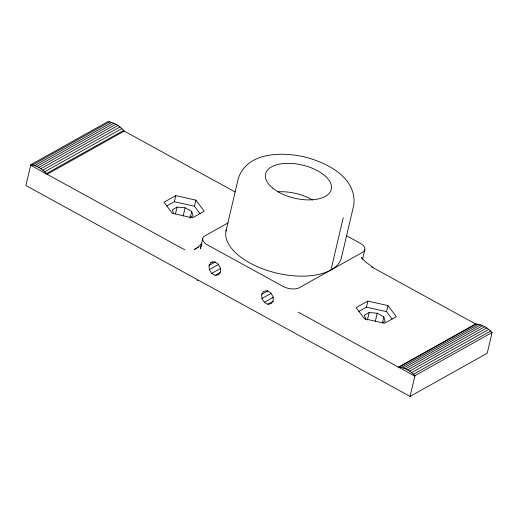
<?xml version="1.0" encoding="UTF-8"?>
<svg xmlns="http://www.w3.org/2000/svg" width="518" height="518" viewBox="0 0 518 518"><rect width="100%" height="100%" fill="white"/><g stroke="black" fill="none" stroke-linecap="round" stroke-linejoin="round"><path stroke-width="0.78" d="M235.101 191.958L124.236 131.099C120.079 126.25 114.348 122.429 107.919 121.6L30.769 164.763L25.9 185.515L410.081 396.399L487.231 353.237L492.1 332.485C487.788 327.894 481.954 324.339 475.556 323.951L371.464 266.809M166.751 205.976L174.365 201.716L175.79 195.636L195.895 200.142L204.221 211.24L192.45 217.825L172.352 213.319L164.018 202.221L175.79 195.636M175.505 213.817L177.078 207.103L185.114 207.789L191.731 211.422L193.052 215.87L189.666 217.761M183.191 216.006L185.114 207.789M190.151 218.143L191.731 211.422M200.019 213.623L194.47 206.222L195.895 200.142M202.726 238.494L200.304 248.834L201.58 244.936M225.971 231.08L238.235 178.788C246.451 152.292 281.002 151.755 303.237 156.63C325.718 161.907 356.863 177.007 353.852 204.727L341.589 257.019A59.253 29.895 13.2 0 1 276.56 273.064A59.253 29.895 13.2 0 1 226.347 229.565M228.121 222.863L204.888 235.865A12.056 6.08 13.2 0 0 207.601 244.988L282.834 286.286A12.05 6.08 13.2 0 0 299.32 287.704L330.989 269.962L343.253 217.67M362.606 259.214L364.853 249.611M358.838 311.422L366.459 307.155L367.884 301.075L387.982 305.588L396.315 316.679L384.537 323.271L364.439 318.758L356.112 307.666L367.884 301.075M367.424 320.007L369.172 312.542L377.208 313.235L383.819 316.867L385.146 321.309L382.433 322.824L383.819 316.867M375.278 321.445L377.208 313.235M392.113 319.062L386.558 311.668L387.982 305.588M410.081 396.399L414.95 375.647L492.1 332.485M210.975 262.484L214.374 261.855L217.936 263.811L220.299 267.599L220.564 271.775L218.622 274.747L215.223 275.375L211.661 273.42L209.298 269.632L209.039 265.449L210.975 262.484L212.374 261.7M261.668 294.341L263.61 291.375L267.01 290.747L270.571 292.702L272.934 296.49L273.193 300.667L271.257 303.639L267.858 304.267L264.297 302.311L261.933 298.523L261.668 294.341L267.987 290.805M201.832 243.428L197.727 247.423L194.282 249.482L198.504 247.118M215.223 275.375L220.111 272.63M30.769 164.763L32.453 165.028L109.609 121.866M32.453 165.028L34.589 165.605L111.739 122.436M34.589 165.605L36.72 166.407L113.869 123.245M36.72 166.407L38.811 167.437L115.967 124.275M38.811 167.437L40.857 168.68L118.013 125.518M40.857 168.68L42.832 170.131L119.988 126.962M42.832 170.131L44.723 171.762L121.872 128.6M44.723 171.762L46.503 173.575L123.653 130.406M124.236 131.099L47.086 174.268L46.503 173.575M177.078 207.103L172.339 209.758L173.439 213.461M209.039 265.449L215.346 261.92M209.298 269.632L218.369 264.556M211.661 273.42L220.642 268.395M261.933 298.523L271.011 293.441M264.297 302.311L273.472 297.177M267.858 304.267L273.413 301.159M330.989 269.962L362.697 252.247A12.05 6.08 13.2 0 0 359.984 243.123L346.626 235.787M369.172 312.542L364.426 315.197L365.753 319.645M475.556 323.951L398.407 367.113C404.804 367.508 410.638 371.056 414.95 375.647M399.145 367.145L476.295 323.983M401.269 367.482L478.418 324.313M403.405 368.052L480.555 324.89M405.529 368.855L482.685 325.692M407.627 369.884L484.777 326.722M409.673 371.134L486.823 327.965M411.648 372.578L488.798 329.416M413.539 374.216L490.688 331.047M197.196 280.452L197.967 280.568M174.365 201.716L194.47 206.222M366.459 307.155L386.558 311.668M30.653 165.248L184.777 249.851M298.426 312.231L414.834 376.133M372.941 267.489L365.002 261.363L361.46 257.517L362.302 258.961M278.121 191.815A33.754 17.029 13.2 0 1 312.425 199.987M272.831 188.222A33.754 17.029 13.2 0 0 329.39 193.084A33.754 17.029 13.2 0 0 293.046 163.552A33.754 17.029 13.2 0 0 272.831 188.222"/></g></svg>
